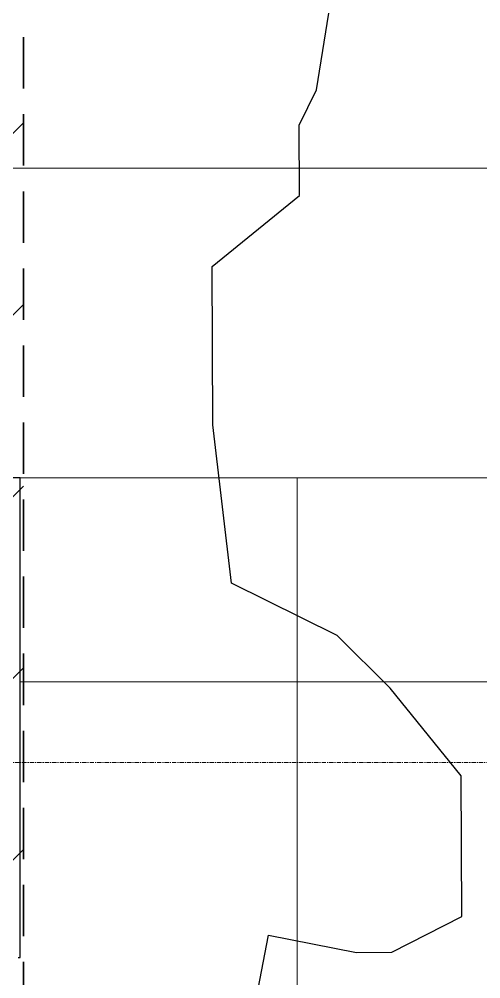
# Model space of a CAD drawing. Header units: inches. Extents: x 3268 to 7018, y 976 to 6708.
# Drawn here: x 6052.2 to 6106.2, y 4469.9 to 4582 of the extents above; entities that cross this region are included whole.
import ezdxf

# ---------------------------------------------------------------- set-up
doc = ezdxf.new("R2010")
doc.units = ezdxf.units.IN
doc.header["$MEASUREMENT"] = 0
doc.linetypes.add('Grid Line 1_2_', pattern=[0.8749999999999999, 0.4999999999999999, -0.125, 0.125, -0.125])
doc.linetypes.add('IMPORT-DASHED _2_', pattern=[8.999999999999996, 5.999999999999998, -2.999999999999999])
for name, color, linetype, lineweight in [('0-landscaping', 1, 'Continuous', 25), ('C-BLDG', 3, 'Continuous', 25), ('C-ESMT-STBK', 4, 'IMPORT-DASHED _2_', 35), ('L-PVMT-CONC-HATC', 252, 'Continuous', 15), ('S-GRID', 1, 'Continuous', 9), ('site_dwg', 8, 'Continuous', 9)]:
    doc.layers.add(name, color=color, linetype=linetype, lineweight=lineweight)

# ---------------------------------------------------------------- blocks, each defined once
blk = doc.blocks.new('site_dwg_dec1-V212-Overall Retail Plan Opt 2')
at = {"layer": '0-landscaping', "color": 213, "flags": 128}
blk.add_lwpolyline([(-107.5397389064562, 56.13394474226777), (-101.9856886986962, 60.38071088975891), (-97.74311246706917, 54.8290637992967), (-95.68411449388047, 53.02049293666538), (-89.7563095111124, 51.46381599998755), (-86.13667698831675, 55.58464763820927), (-82.51704446383489, 59.70547927386621), (-82.110503096937, 68.47359954603131), (-82.48428623070127, 74.27706753642529), (-85.94652405246585, 82.7934399386097), (-78.83185320274394, 92.96953555579135), (-70.68766946013044, 102.2414187691855), (-61.92057036118739, 101.8408481608084), (-58.3009378376987, 105.9616797991283), (-55.46164372381616, 107.1177861229543), (-49.00267481756571, 112.394772213126)], dxfattribs=at)
blk = doc.blocks.new('site_dwg-12440225-Overall Retail Plan Opt 2')
at = {"layer": 'C-ESMT-STBK'}
h = blk.add_hatch(dxfattribs=at)
h.set_pattern_fill('FP_236', color=43, style=0, pattern_type=2)
h.set_pattern_definition([(41.19300000000002, (24349227.445, 9821790.73), (-9.878962955707756, 11.2874306606842), [])])
h.paths.add_polyline_path([(24340754.41764874, 9814238.256800799), (24341007.28369483, 9818038.207201697), (24340597.61508091, 9818336.289935663), (24339080.54507963, 9818175.041572), (24339041.04656363, 9818170.586227996), (24338991.68861391, 9818164.27902802), (24338951.70183868, 9818158.637384389), (24338912.96937073, 9818152.689061128), (24338874.36010189, 9818146.280125272), (24338835.87236292, 9818139.411975248), (24338797.50579851, 9818132.085986648), (24338766.50818425, 9818125.853604812), (24338766.89231019, 9818124.002092425), (24338807.18576453, 9818132.259389622), (24338846.06993594, 9818139.731584428), (24338885.04424, 9818146.727429258), (24338924.10287013, 9818153.245822722), (24338956.51865115, 9818158.316607647), (24338953.32382087, 9818110.342748318), (24338969.07279708, 9818112.710400388), (24339007.86497075, 9818118.055290567), (24339046.71994471, 9818122.92269113), (24339092.45343486, 9818128.037917001), (24340292.99008468, 9818255.650188034), (24340584.31472673, 9818286.605874758), (24340934.68922023, 9818031.666679043), (24340687.3560084, 9814314.861073798), (24339595.34670922, 9814726.863514047), (24339587.50957331, 9814715.68687136), (24338715.45843181, 9815327.180653278), (24338691.60180446, 9815293.158049863), (24339013.48739237, 9815068.288049085), (24339549.36884944, 9814692.907733086), (24340725.61240819, 9814249.124683892)])
h.paths.add_polyline_path([(24338722.46981283, 9815337.179779818), (24338763.80719084, 9815396.132170605), (24338658.92817304, 9815468.79891386), (24338617.74228099, 9815409.741564125), (24338722.19139668, 9815337.372683933)])
at = {"layer": 'C-BLDG', "color": 213, "flags": 128}
blk.add_lwpolyline([(24340942.7412479, 9817077.89087798), (24340942.98476545, 9817077.874674406), (24340946.70276498, 9817133.751113795), (24340937.47317455, 9817134.36524765), (24340952.26241925, 9817356.627333982)], dxfattribs=at)
at = {"layer": 'C-ESMT-STBK', "color": 43}
blk.add_line((24341007.27473861, 9818038.206394771), (24340754.40937513, 9814238.266251713), dxfattribs=at)
at = {"layer": 'L-PVMT-CONC-HATC', "color": 53}
for p, q in [((24340949.4975117, 9817169.823988011), (24340939.87519032, 9817170.46425405)), ((24341008.97239473, 9817165.866549237), (24340949.4975117, 9817169.823988011)), ((24340947.09532437, 9817133.72506193), (24340946.70276498, 9817133.751113795)), ((24341006.57107512, 9817129.778005065), (24340947.09532437, 9817133.72506193)), ((24340945.51364869, 9817109.956393793), (24340945.12120983, 9817109.982506545)), ((24341025.31871229, 9817104.646191508), (24340945.51364869, 9817109.956393793))]:
    blk.add_line(p, q, dxfattribs=at)
at = {"layer": 'L-PVMT-CONC-HATC', "color": 53, "flags": 128}
blk.add_lwpolyline([(24340761.14013512, 9813857.37360203), (24340780.70351875, 9814151.384449093), (24340979.00650612, 9817131.606608108)], dxfattribs=at)
at = {"xscale": 1.500000000000001, "yscale": 1.500000000000001, "zscale": 1.500000000000001, "rotation": 37.81158375857705}
blk.add_blockref('site_dwg_dec1-V212-Overall Retail Plan Opt 2', (24341148.50873649, 9817100.761658926), dxfattribs=at)

msp = doc.modelspace()

# ---------------------------------------------------------------- linework, layer by layer
at = {"layer": 'S-GRID', "linetype": 'Grid Line 1_2_'}
msp.add_line((6493.23601885191, 4495.148582565573), (4253.313821700694, 4495.148582565579), dxfattribs=at)

# ---------------------------------------------------------------- block references
at = {"layer": 'site_dwg', "color": 53, "lineweight": 15, "rotation": 3.810000000000009}
msp.add_blockref('site_dwg-12440225-Overall Retail Plan Opt 2', (-23628768.691637, -11408316.78144797), dxfattribs=at)

doc.saveas('drawing.dxf')
